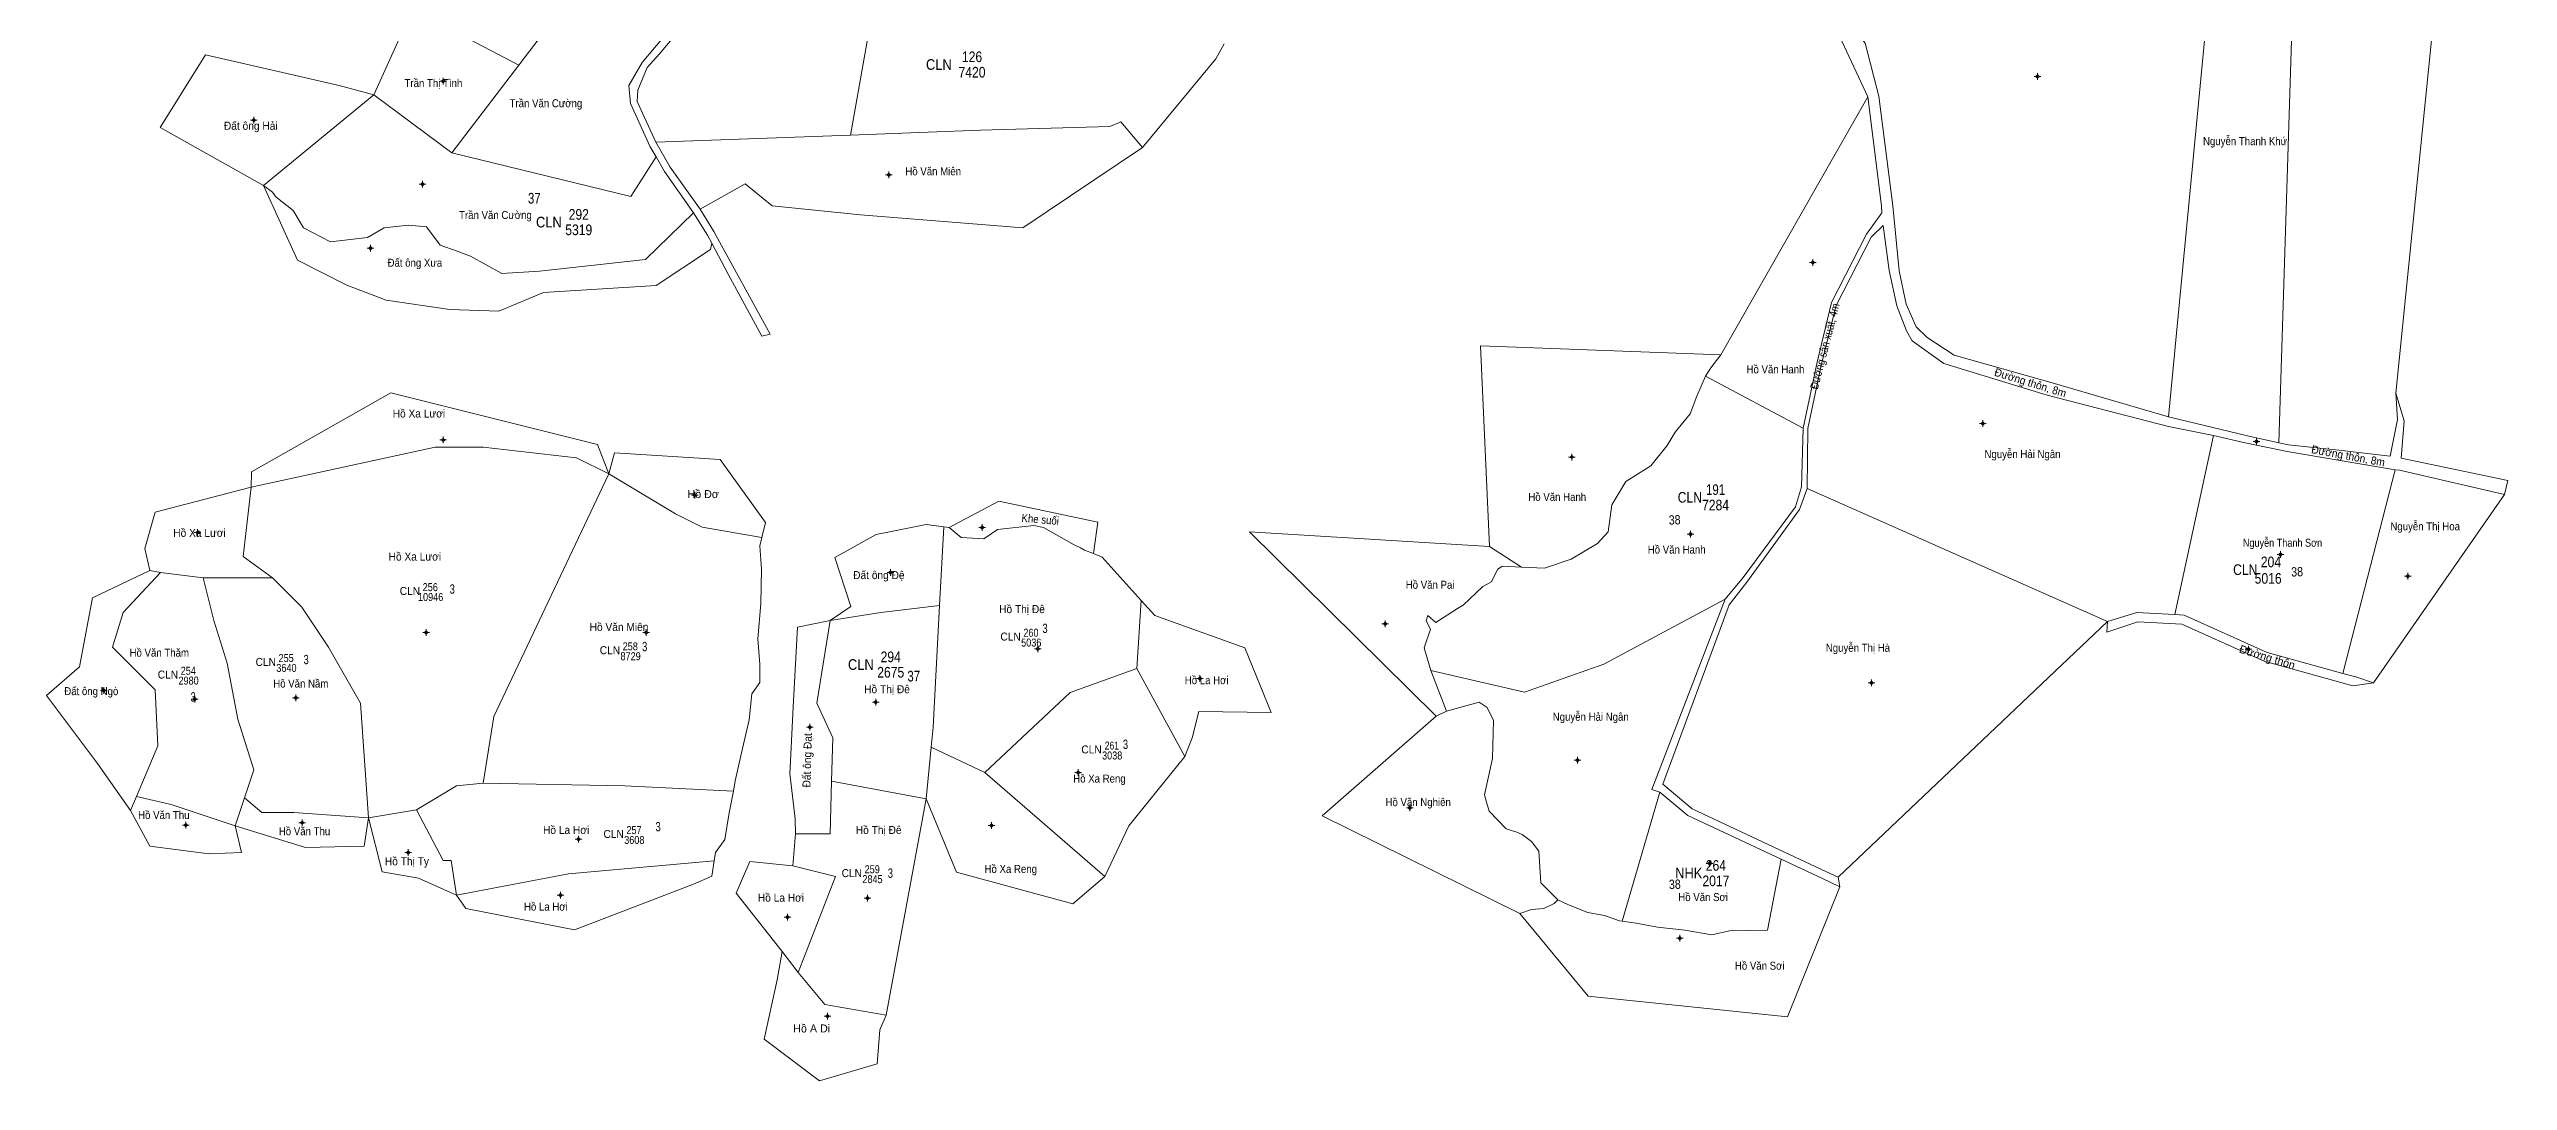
# Model space of a CAD drawing. Header units: metres. Extents: x 534642 to 537446, y 1848225 to 1851202.
# Drawn here: x 535607 to 536529, y 1849933 to 1850320 of the extents above; entities that cross this region are included whole.
import ezdxf
from ezdxf.enums import TextEntityAlignment as Align

# ---------------------------------------------------------------- set-up
doc = ezdxf.new("R2010")
doc.units = ezdxf.units.M
doc.header["$LTSCALE"] = 1.2
doc.layers.add('10', color=7, linetype='Continuous', lineweight=13)
doc.layers.add('11', color=7, linetype='Continuous', lineweight=13)
for name, color, linetype in [('2', 7, 'Continuous'), ('22', 7, 'Continuous'), ('3', 7, 'Continuous'), ('4', 7, 'Continuous'), ('5', 7, 'Continuous'), ('7', 7, 'Continuous'), ('8', 7, 'Continuous')]:
    doc.layers.add(name, color=color, linetype=linetype)

msp = doc.modelspace()

# ---------------------------------------------------------------- hatches: boundary and pattern name
at = {"layer": '11'}
for points in [[(535754.87, 1850308.16, 1), (535754.57, 1850308.16, 1)], [(536352.51, 1850309.95, 1), (536352.21, 1850309.95, 1)], [(535683.87, 1850293.6, 1), (535683.57, 1850293.6, 1)], [(535921.87, 1850273.09, 1), (535921.57, 1850273.09, 1)], [(535747.12, 1850269.58, 1), (535746.82, 1850269.58, 1)], [(535727.57, 1850245.58, 1), (535727.27, 1850245.58, 1)], [(536268.29, 1850240.2, 1), (536267.99, 1850240.2, 1)], [(536332.06, 1850179.9, 1), (536331.76, 1850179.9, 1)], [(535754.88, 1850173.68, 1), (535754.58, 1850173.68, 1)], [(536434.72, 1850173.08, 1), (536434.42, 1850173.08, 1)], [(536177.93, 1850167.3, 1), (536177.63, 1850167.3, 1)], [(535849.24, 1850152.99, 1), (535848.94, 1850152.99, 1)], [(535662.79, 1850138.99, 1), (535662.49, 1850138.99, 1)], [(535956.92, 1850140.88, 1), (535956.62, 1850140.88, 1)], [(536222.52, 1850138.36, 1), (536222.22, 1850138.36, 1)], [(535922.57, 1850123.97, 1), (535922.27, 1850123.97, 1)], [(536443.68, 1850130.77, 1), (536443.38, 1850130.77, 1)], [(536491.35, 1850122.58, 1), (536491.05, 1850122.58, 1)], [(536108.03, 1850104.71, 1), (536107.73, 1850104.71, 1)], [(535748.48, 1850101.49, 1), (535748.18, 1850101.49, 1)], [(535830.89, 1850101.52, 1), (535830.59, 1850101.52, 1)], [(535977.72, 1850095.33, 1), (535977.42, 1850095.33, 1)], [(536431.63, 1850095.26, 1), (536431.33, 1850095.26, 1)], [(535627.59, 1850079.75, 1), (535627.29, 1850079.75, 1)], [(535699.54, 1850076.99, 1), (535699.24, 1850076.99, 1)], [(536038.5, 1850084.24, 1), (536038.2, 1850084.24, 1)], [(536290.35, 1850082.61, 1), (536290.05, 1850082.61, 1)], [(535661.74, 1850076.49, 1), (535661.44, 1850076.49, 1)], [(535916.98, 1850075.4, 1), (535916.68, 1850075.4, 1)], [(535892.34, 1850065.99, 1), (535892.04, 1850065.99, 1)], [(536180.15, 1850053.63, 1), (536179.85, 1850053.63, 1)], [(535992.95, 1850048.99, 1), (535992.65, 1850048.99, 1)], [(536117.23, 1850035.75, 1), (536116.93, 1850035.75, 1)], [(535658.32, 1850029.24, 1), (535658.02, 1850029.24, 1)], [(535701.94, 1850030.2, 1), (535701.64, 1850030.2, 1)], [(535805.56, 1850023.99, 1), (535805.26, 1850023.99, 1)], [(535960.45, 1850029.11, 1), (535960.15, 1850029.11, 1)], [(535741.7, 1850018.99, 1), (535741.4, 1850018.99, 1)], [(536229.65, 1850014.89, 1), (536229.35, 1850014.89, 1)], [(535798.78, 1850002.97, 1), (535798.48, 1850002.97, 1)], [(535883.89, 1849994.8, 1), (535883.59, 1849994.8, 1)], [(535913.88, 1850001.89, 1), (535913.58, 1850001.89, 1)], [(536218.44, 1849986.93, 1), (536218.14, 1849986.93, 1)], [(535898.9, 1849957.66, 1), (535898.6, 1849957.66, 1)]]:
    msp.add_hatch(color=256, dxfattribs=at).paths.add_polyline_path(points)

# ---------------------------------------------------------------- linework, layer by layer
at = {"layer": '10'}
for p, q in [((536442.89, 1850172.62), (536453.14, 1850499.82)), ((535922.69, 1850374.23), (535907.36, 1850288.02)), ((536044.4, 1850316.58), (536016.9, 1850283.39)), ((536047.51, 1850322.2), (536044.4, 1850316.58)), ((535936.54, 1850289.09), (535956.15, 1850289.81)), ((535776.67, 1850236.07), (535764.87, 1850242.63)), ((535790.77, 1850236.94), (535776.67, 1850236.07)), ((535877.23, 1850213.36), (535874.15, 1850212.59)), ((536227.98, 1850197.63), (536224.64, 1850190.12)), ((536227.98, 1850197.63), (536264.54, 1850178.09)), ((536401.53, 1850182.33), (536381.35, 1850188.27)), ((536486.71, 1850191.25), (536489.86, 1850180.85)), ((536418.34, 1850175.37), (536403.85, 1850108.21)), ((536207.4, 1850163.93), (536198.04, 1850158.07)), ((536198.04, 1850158.07), (536192.84, 1850149.43)), ((536378.68, 1850105.67), (536266.11, 1850155.46)), ((535874.18, 1850137.09), (535875.5, 1850142.78)), ((535942.36, 1850141.11), (535940.8, 1850111.64)), ((535944.4, 1850140.92), (535942.36, 1850141.11)), ((536158.97, 1850126.02), (536146.95, 1850133.72)), ((536014.73, 1850087.99), (536016.41, 1850113.49)), ((536021.49, 1850107.84), (536016.41, 1850113.49)), ((536123.88, 1850107.93), (536123.22, 1850105.84)), ((536403.85, 1850108.21), (536407.39, 1850108.02)), ((536124.98, 1850087.21), (536122.42, 1850095.79)), ((536032.73, 1850054.99), (536014.73, 1850087.99)), ((536130.83, 1850072.06), (536124.98, 1850087.21)), ((536126.93, 1850070.15), (536130.83, 1850072.06)), ((535937.66, 1850058.5), (535935.81, 1850039.17)), ((535937.66, 1850058.5), (535957.73, 1850048.99)), ((535637.43, 1850034.71), (535639.73, 1850039.99)), ((535935.81, 1850039.17), (535900.28, 1850045.79)), ((535957.73, 1850048.99), (536002.73, 1850009.99)), ((536210.83, 1850041.67), (536196.66, 1849993.3)), ((535726.73, 1850031.99), (535744.73, 1850034.99)), ((535935.81, 1850039.17), (535920.73, 1849957.99)), ((535885.73, 1850013.99), (535886.73, 1850025.99)), ((535855.35, 1850010.15), (535856.29, 1850015.95)), ((536256.33, 1850016.46), (536251.14, 1849989.91)), ((536176.56, 1849999.38), (536172.62, 1850001.25)), ((536201.96, 1849992.54), (536196.66, 1849993.3)), ((536251.14, 1849989.91), (536237, 1849989.71)), ((535887.73, 1849973.99), (535881.78, 1849981.92))]:
    msp.add_line(p, q, dxfattribs=at)
for points in [[(536432.14, 1850503.13), (536432.12, 1850502.87), (536422.99, 1850407.24), (536401.53, 1850182.33)], [(536453.14, 1850499.82), (536516.4, 1850484.53), (536486.71, 1850191.25)], [(536233.73, 1850205.58), (536288.85, 1850302.31), (536271.31, 1850340.01), (536304.15, 1850362.85), (536259.53, 1850476.44)], [(535687.29, 1850269.15), (535728.74, 1850303.1), (535757.93, 1850281.29), (535783.02, 1850314.21), (535860.06, 1850415.27)], [(535860.06, 1850415.27), (535890.59, 1850390.86), (535856.89, 1850347.82), (535833.92, 1850320.76), (535829.25, 1850315.18), (535824.32, 1850306.62), (535824.89, 1850299.79), (535832.29, 1850283.59), (535834.52, 1850279.8)], [(535922.69, 1850374.23), (535908.45, 1850380.39), (535893.7, 1850388.73), (535858.79, 1850345.91), (535835.74, 1850318.52), (535831.16, 1850313.31), (535827.69, 1850304.79), (535827.43, 1850300.64), (535834.47, 1850285.33)], [(535783.02, 1850314.21), (535743.23, 1850335.04), (535728.74, 1850303.1)], [(536271.31, 1850340.01), (536280.59, 1850331.74), (536287.81, 1850322.46), (536292.91, 1850302.63), (536298.12, 1850261.44), (536300.53, 1850237.15), (536303.18, 1850224.6), (536306.86, 1850216.11), (536311.01, 1850212.08), (536321.12, 1850205.43), (536358.83, 1850194.89), (536381.35, 1850188.27)], [(535728.74, 1850303.1), (535715.65, 1850306.6), (535665.58, 1850318.06), (535648.6, 1850290.89), (535687.29, 1850269.15)], [(536288.85, 1850302.31), (536293.98, 1850261.49), (536294.1, 1850258.8), (536288.31, 1850250.91), (536275.14, 1850225.19)], [(535936.54, 1850289.09), (535907.36, 1850288.02), (535834.47, 1850285.33)], [(536016.9, 1850283.39), (536008.75, 1850292.97), (536004.64, 1850291.23), (535956.15, 1850289.81)], [(535757.93, 1850281.29), (535825, 1850265), (535834.52, 1850279.8)], [(535834.47, 1850285.33), (535839.81, 1850275.95), (535850.98, 1850260.27)], [(535834.52, 1850279.8), (535837.72, 1850274.35), (535848.48, 1850258.87)], [(535850.98, 1850260.27), (535867.88, 1850269.77), (535878.07, 1850261.49), (535911.17, 1850258.1), (535972.06, 1850253.22), (536016.9, 1850283.39)], [(535687.29, 1850269.15), (535690.7, 1850266.54), (535691.98, 1850264.84)], [(535687.29, 1850269.15), (535700.05, 1850241.12), (535718.51, 1850231.78), (535733.36, 1850226.05), (535757.13, 1850222.65), (535775.59, 1850222.02), (535792.35, 1850229.02), (535834.57, 1850231.57), (535854.94, 1850245.16), (535855.37, 1850247.43)], [(535702.32, 1850253.28), (535698.46, 1850259.72), (535691.98, 1850264.84)], [(535726.35, 1850249.54), (535712.47, 1850248.02), (535702.32, 1850253.28)], [(535741.53, 1850254.28), (535732.58, 1850253.26), (535726.35, 1850249.54)], [(535741.53, 1850254.28), (535748.48, 1850253.62), (535753.56, 1850246.73)], [(535848.48, 1850258.87), (535830.57, 1850241.37), (535790.77, 1850236.94)], [(535855.37, 1850247.43), (535853.77, 1850250.46), (535848.48, 1850258.87)], [(535850.98, 1850260.27), (535856.2, 1850251.81), (535877.23, 1850213.36)], [(536418.34, 1850175.37), (536401.54, 1850178.77), (536356.07, 1850190.44), (536317.32, 1850202.33), (536305.45, 1850210.86), (536303.28, 1850214.61), (536299.66, 1850223.98), (536296.81, 1850237.19), (536294.54, 1850254.14), (536290.11, 1850249.67), (536276.97, 1850224.11), (536271.44, 1850202.19), (536266.31, 1850177.98), (536266.11, 1850155.46)], [(535764.87, 1850242.63), (535759.89, 1850244.51), (535753.56, 1850246.73)], [(535855.37, 1850247.43), (535861.47, 1850235.89), (535874.15, 1850212.59)], [(536264.54, 1850178.09), (536269.79, 1850202.89), (536275.14, 1850225.19)], [(536146.95, 1850133.72), (536143.6, 1850208.97), (536233.73, 1850205.58)], [(536233.73, 1850205.58), (536229.91, 1850200.73), (536227.98, 1850197.63)], [(535682.73, 1850155.99), (535682.87, 1850161.74), (535735.1, 1850191.38), (535812.49, 1850171.94), (535816.73, 1850160.99)], [(536216.53, 1850176.6), (536222.15, 1850183.44), (536224.64, 1850190.12)], [(536486.71, 1850191.25), (536487.36, 1850181.39), (536484.59, 1850167.6), (536466.54, 1850169.79)], [(536401.53, 1850182.33), (536431.13, 1850175.25), (536442.89, 1850172.62)], [(536489.86, 1850180.85), (536488.69, 1850166.92), (536528.74, 1850158.5)], [(535816.73, 1850160.99), (535804.73, 1850166.99), (535769.73, 1850170.99), (535751.73, 1850170.99), (535682.73, 1850155.99)], [(536216.53, 1850176.6), (536213.59, 1850171.64), (536207.4, 1850163.93)], [(536264.54, 1850178.09), (536263.99, 1850156.11), (536261.64, 1850148.64), (536242.03, 1850122.17), (536235.36, 1850113.97)], [(536418.34, 1850175.37), (536430.31, 1850172.62), (536445.99, 1850169.31)], [(536442.89, 1850172.62), (536446.52, 1850171.81), (536466.54, 1850169.79)], [(536445.99, 1850169.31), (536486.5, 1850162.53), (536466.93, 1850086.17)], [(535816.73, 1850160.99), (535773.73, 1850069.99), (535769.73, 1850044.99)], [(535816.73, 1850160.99), (535818.87, 1850168.9), (535858.52, 1850166.35), (535875.5, 1850142.78)], [(535874.18, 1850137.09), (535851.73, 1850140.99), (535841.73, 1850145.99), (535816.73, 1850160.99)], [(536486.5, 1850162.53), (536488.12, 1850162.41), (536527.48, 1850153.28)], [(535682.73, 1850155.99), (535646.72, 1850146.66), (535642.81, 1850133.06), (535644.68, 1850124.79)], [(535682.73, 1850155.99), (535679.73, 1850129.99), (535690.73, 1850121.99)], [(535944.4, 1850140.92), (535962.97, 1850150.7), (536000.11, 1850142.89), (535998.47, 1850131.07)], [(536266.11, 1850155.46), (536263.16, 1850147.59), (536243.45, 1850120.39), (536236.87, 1850111.92), (536211.94, 1850044.66)], [(536528.74, 1850158.5), (536527.48, 1850153.28), (536478.37, 1850082.63), (536470.62, 1850081.53)], [(535942.36, 1850141.11), (535935.7, 1850141.96), (535917.04, 1850138.23), (535901.58, 1850129.63), (535907.48, 1850111.29), (535899.73, 1850105.99)], [(535998.47, 1850131.07), (535995.17, 1850132.36), (535993.6, 1850133.21), (535991.28, 1850134.32), (535979.73, 1850140.81), (535976.11, 1850141.67), (535962.47, 1850140.14), (535960.1, 1850138.53), (535957.32, 1850136.68), (535948.9, 1850137.17), (535944.4, 1850140.92)], [(536192.84, 1850149.43), (536191.48, 1850139.19), (536187.49, 1850134.82)], [(535863.49, 1850042.05), (535864.2, 1850045.83), (535866.85, 1850057.98), (535869.46, 1850068.78), (535870.44, 1850078.48), (535873.37, 1850082.8), (535873.34, 1850089.67), (535872.66, 1850099.12), (535873.72, 1850112.35), (535874, 1850125.2), (535873.45, 1850133.94), (535874.18, 1850137.09)], [(536126.93, 1850070.15), (536056.97, 1850139.27), (536146.95, 1850133.72)], [(536167.55, 1850125.64), (536177.63, 1850128.95), (536187.49, 1850134.82)], [(535644.68, 1850124.79), (535623.16, 1850114.48), (535618.38, 1850088.68), (535605.96, 1850077.84), (535625.07, 1850052.36), (535637.43, 1850034.71)], [(535648.73, 1850123.99), (535634.73, 1850108.99), (535630.73, 1850095.99), (535646.73, 1850079.99), (535647.73, 1850058.99), (535639.73, 1850039.99)], [(535690.73, 1850121.99), (535664.73, 1850121.99), (535648.73, 1850123.99), (535644.68, 1850124.79)], [(536016.41, 1850113.49), (536001.77, 1850129.78), (535998.47, 1850131.07)], [(536135.02, 1850110.52), (536137.03, 1850111.7), (536144.49, 1850118.76), (536147.74, 1850120.49), (536150.02, 1850125.1), (536151.71, 1850126.34)], [(536151.71, 1850126.34), (536158.97, 1850126.02), (536167.55, 1850125.64)], [(535664.73, 1850121.99), (535668.73, 1850105.99), (535673.73, 1850089.99), (535677.73, 1850068.99), (535683.73, 1850049.99), (535680.24, 1850039.49)], [(535690.73, 1850121.99), (535701.73, 1850110.99), (535711.73, 1850095.99), (535723.73, 1850074.99), (535726.73, 1850031.99)], [(536124.98, 1850087.21), (536160.13, 1850079.1), (536189.79, 1850089.62), (536235.36, 1850113.97)], [(536235.36, 1850113.97), (536207.86, 1850042.67), (536210.83, 1850041.67)], [(535899.73, 1850105.99), (535887.5, 1850103.48), (535885.91, 1850073.63), (535884.85, 1850053.24), (535884.7, 1850048.69), (535886.61, 1850031.66), (535886.73, 1850025.99)], [(535899.73, 1850105.99), (535894.73, 1850074.99), (535900.73, 1850061.99), (535900.28, 1850045.79)], [(535940.8, 1850111.64), (535918.73, 1850108.99), (535899.73, 1850105.99)], [(535940.8, 1850111.64), (535938.37, 1850065.98), (535937.66, 1850058.5)], [(536032.73, 1850054.99), (536035.44, 1850061.96), (536037.99, 1850071.85), (536065.11, 1850071.53), (536055.22, 1850095.78), (536021.49, 1850107.84)], [(536122.42, 1850095.79), (536124.86, 1850102.7), (536123.22, 1850105.84)], [(536135.02, 1850110.52), (536126.88, 1850105.27), (536123.88, 1850107.93)], [(536378.68, 1850105.67), (536277.71, 1850009.76), (536278.32, 1850006.15)], [(536378.68, 1850105.67), (536378.44, 1850101.69), (536390.06, 1850105.47), (536406.54, 1850104.57)], [(536403.85, 1850108.21), (536389.61, 1850108.99), (536378.68, 1850105.67)], [(536470.62, 1850081.53), (536437.36, 1850090.7), (536406.54, 1850104.57)], [(536478.37, 1850082.63), (536471.72, 1850084.85), (536466.93, 1850086.17), (536438.57, 1850093.99), (536407.39, 1850108.02)], [(536014.73, 1850087.99), (535989.73, 1850078.99), (535957.73, 1850048.99)], [(536158.38, 1849996.17), (536084.24, 1850032.71), (536126.93, 1850070.15)], [(536130.83, 1850072.06), (536143.04, 1850075.33), (536146.06, 1850073.33), (536148.43, 1850068.49), (536148.04, 1850054.21)], [(536002.73, 1850009.99), (536011.73, 1850028.99), (536032.73, 1850054.99)], [(536148.04, 1850054.21), (536145.06, 1850040.63), (536145.81, 1850037.85)], [(535639.73, 1850039.99), (535652.73, 1850036.99), (535676.73, 1850028.99), (535680.24, 1850039.49)], [(535744.73, 1850034.99), (535759.73, 1850043.99), (535769.73, 1850044.99)], [(535769.73, 1850044.99), (535822.73, 1850043.99), (535863.49, 1850042.05)], [(535856.29, 1850015.95), (535856.79, 1850019.02), (535860.3, 1850023.92), (535861.95, 1850033.94), (535863.49, 1850042.05)], [(535886.73, 1850025.99), (535899.73, 1850025.99), (535900.28, 1850045.79)], [(536256.33, 1850016.46), (536221.37, 1850032.9), (536210.83, 1850041.67)], [(536211.94, 1850044.66), (536222.99, 1850035.45), (536257.6, 1850019.18)], [(535637.43, 1850034.71), (535644.66, 1850021.36), (535666.79, 1850018.5), (535679.04, 1850019), (535676.73, 1850028.99)], [(535676.73, 1850028.99), (535703.09, 1850020.91), (535725.06, 1850021.39), (535726.73, 1850031.99)], [(535680.24, 1850039.49), (535686.73, 1850033.99), (535698.73, 1850033.99), (535726.73, 1850031.99)], [(535726.73, 1850031.99), (535731.75, 1850011.83), (535745.45, 1850009.44), (535759.73, 1850002.99)], [(535744.73, 1850034.99), (535754.73, 1850015.99), (535757.73, 1850015.99), (535759.73, 1850002.99)], [(536002.73, 1850009.99), (535990.8, 1849999.73), (535947.1, 1850011.7), (535935.81, 1850039.17)], [(536157.16, 1850026.62), (536153.15, 1850027.88), (536146.84, 1850034.5), (536145.81, 1850037.85)], [(536172.62, 1850001.25), (536166.25, 1850007.66), (536165.44, 1850019.56), (536162.71, 1850023.16), (536159.2, 1850025.8), (536157.16, 1850026.62)], [(535759.73, 1850002.99), (535801.73, 1850010.99), (535856.29, 1850015.95)], [(535885.73, 1850013.99), (535869.66, 1850015.62), (535864.57, 1850003.83), (535881.78, 1849981.92)], [(535887.73, 1849973.99), (535901.73, 1850009.99), (535885.73, 1850013.99)], [(536278.32, 1850006.15), (536271.83, 1850009.22), (536256.33, 1850016.46)], [(536277.71, 1850009.76), (536273.11, 1850011.94), (536257.6, 1850019.18)], [(535759.73, 1850002.99), (535763.13, 1849997.96), (535803.89, 1849989.99), (535848.48, 1850007.2), (535855.35, 1850010.15)], [(536278.32, 1850006.15), (536258.7, 1849957.4), (536183.91, 1849965.21), (536158.38, 1849996.17)], [(536172.62, 1850001.25), (536171.23, 1849999.89), (536167.33, 1849997.96), (536162.66, 1849997.61), (536158.38, 1849996.17)], [(536176.56, 1849999.38), (536183.86, 1849996.54), (536190.13, 1849995.42)], [(536196.66, 1849993.3), (536195.71, 1849993.44), (536190.13, 1849995.42)], [(536201.96, 1849992.54), (536209.9, 1849991.04), (536220.16, 1849989.89)], [(536237, 1849989.71), (536230.35, 1849988.12), (536220.16, 1849989.89)], [(535881.78, 1849981.92), (535879.85, 1849971.32), (535875.08, 1849949.02), (535895.78, 1849933.41), (535917.44, 1849939.78), (535918.39, 1849952.53), (535920.73, 1849957.99)], [(535920.73, 1849957.99), (535897.73, 1849961.99), (535887.73, 1849973.99)]]:
    msp.add_lwpolyline(points, dxfattribs=at)
at = {"layer": '11'}
for p, q in [((535754.1, 1850308.16), (535753.47, 1850308.16)), ((535754.72, 1850309.41), (535754.72, 1850308.78)), ((535754.72, 1850307.54), (535754.72, 1850306.91)), ((535755.97, 1850308.16), (535755.34, 1850308.16)), ((536351.74, 1850309.95), (536351.11, 1850309.95)), ((536352.36, 1850311.2), (536352.36, 1850310.58)), ((536352.36, 1850309.32), (536352.36, 1850308.7)), ((536353.61, 1850309.95), (536352.98, 1850309.95)), ((535683.1, 1850293.6), (535682.47, 1850293.6)), ((535683.72, 1850294.85), (535683.72, 1850294.22)), ((535683.72, 1850292.98), (535683.72, 1850292.35)), ((535684.97, 1850293.6), (535684.34, 1850293.6)), ((535746.97, 1850270.83), (535746.97, 1850270.2)), ((535921.1, 1850273.09), (535920.47, 1850273.09)), ((535921.72, 1850274.34), (535921.72, 1850273.72)), ((535921.72, 1850272.46), (535921.72, 1850271.84)), ((535922.97, 1850273.09), (535922.34, 1850273.09)), ((535746.34, 1850269.58), (535745.72, 1850269.58)), ((535746.97, 1850268.96), (535746.97, 1850268.33)), ((535748.22, 1850269.58), (535747.6, 1850269.58)), ((535726.8, 1850245.58), (535726.17, 1850245.58)), ((535727.42, 1850246.83), (535727.42, 1850246.2)), ((535727.42, 1850244.96), (535727.42, 1850244.33)), ((535728.67, 1850245.58), (535728.05, 1850245.58)), ((536267.52, 1850240.2), (536266.89, 1850240.2)), ((536268.14, 1850241.45), (536268.14, 1850240.82)), ((536268.14, 1850239.58), (536268.14, 1850238.95)), ((536269.39, 1850240.2), (536268.76, 1850240.2)), ((536331.28, 1850179.9), (536330.66, 1850179.9)), ((536331.91, 1850181.15), (536331.91, 1850180.52)), ((536331.91, 1850179.28), (536331.91, 1850178.65)), ((536333.16, 1850179.9), (536332.54, 1850179.9)), ((535754.1, 1850173.68), (535753.48, 1850173.68)), ((535754.73, 1850174.93), (535754.73, 1850174.3)), ((535754.73, 1850173.06), (535754.73, 1850172.43)), ((535755.98, 1850173.68), (535755.36, 1850173.68)), ((536433.94, 1850173.08), (536433.32, 1850173.08)), ((536434.57, 1850174.33), (536434.57, 1850173.7)), ((536434.57, 1850172.46), (536434.57, 1850171.83)), ((536435.82, 1850173.08), (536435.19, 1850173.08)), ((536177.16, 1850167.3), (536176.53, 1850167.3)), ((536177.78, 1850168.55), (536177.78, 1850167.92)), ((536177.78, 1850166.68), (536177.78, 1850166.05)), ((536179.03, 1850167.3), (536178.4, 1850167.3)), ((535848.46, 1850152.99), (535847.84, 1850152.99)), ((535849.09, 1850154.24), (535849.09, 1850153.62)), ((535849.09, 1850152.36), (535849.09, 1850151.74)), ((535850.34, 1850152.99), (535849.72, 1850152.99)), ((535956.77, 1850142.13), (535956.77, 1850141.5)), ((535662.02, 1850138.99), (535661.39, 1850138.99)), ((535662.64, 1850140.24), (535662.64, 1850139.62)), ((535662.64, 1850138.36), (535662.64, 1850137.74)), ((535663.89, 1850138.99), (535663.26, 1850138.99)), ((535956.14, 1850140.88), (535955.52, 1850140.88)), ((535956.77, 1850140.26), (535956.77, 1850139.63)), ((535958.02, 1850140.88), (535957.4, 1850140.88)), ((536221.74, 1850138.36), (536221.12, 1850138.36)), ((536222.37, 1850139.61), (536222.37, 1850138.98)), ((536222.37, 1850137.74), (536222.37, 1850137.11)), ((536223.62, 1850138.36), (536223, 1850138.36)), ((535921.8, 1850123.97), (535921.17, 1850123.97)), ((535922.42, 1850125.22), (535922.42, 1850124.6)), ((535922.42, 1850123.34), (535922.42, 1850122.72)), ((535923.67, 1850123.97), (535923.05, 1850123.97)), ((536442.9, 1850130.77), (536442.28, 1850130.77)), ((536443.53, 1850132.02), (536443.53, 1850131.4)), ((536443.53, 1850130.14), (536443.53, 1850129.52)), ((536444.78, 1850130.77), (536444.16, 1850130.77)), ((536491.2, 1850123.83), (536491.2, 1850123.2)), ((536490.57, 1850122.58), (536489.95, 1850122.58)), ((536491.2, 1850121.96), (536491.2, 1850121.33)), ((536492.45, 1850122.58), (536491.82, 1850122.58)), ((536107.26, 1850104.71), (536106.63, 1850104.71)), ((536107.88, 1850105.96), (536107.88, 1850105.34)), ((536109.13, 1850104.71), (536108.5, 1850104.71)), ((535747.7, 1850101.49), (535747.08, 1850101.49)), ((535748.33, 1850102.74), (535748.33, 1850102.12)), ((535748.33, 1850100.86), (535748.33, 1850100.24)), ((535749.58, 1850101.49), (535748.95, 1850101.49)), ((535830.12, 1850101.52), (535829.49, 1850101.52)), ((535830.74, 1850102.77), (535830.74, 1850102.14)), ((535830.74, 1850100.9), (535830.74, 1850100.27)), ((535831.99, 1850101.52), (535831.36, 1850101.52)), ((535976.94, 1850095.33), (535976.32, 1850095.33)), ((535977.57, 1850096.58), (535977.57, 1850095.96)), ((535978.82, 1850095.33), (535978.19, 1850095.33)), ((536107.88, 1850104.08), (536107.88, 1850103.46)), ((536430.86, 1850095.26), (536430.23, 1850095.26)), ((536431.48, 1850096.51), (536431.48, 1850095.88)), ((536432.73, 1850095.26), (536432.1, 1850095.26)), ((535977.57, 1850094.7), (535977.57, 1850094.08)), ((536431.48, 1850094.64), (536431.48, 1850094.01)), ((535626.81, 1850079.75), (535626.19, 1850079.75)), ((535627.44, 1850081), (535627.44, 1850080.38)), ((535627.44, 1850079.12), (535627.44, 1850078.5)), ((535628.69, 1850079.75), (535628.06, 1850079.75)), ((535661.59, 1850077.74), (535661.59, 1850077.12)), ((535698.76, 1850076.99), (535698.14, 1850076.99)), ((535699.39, 1850078.24), (535699.39, 1850077.62)), ((535700.64, 1850076.99), (535700.02, 1850076.99)), ((536037.72, 1850084.24), (536037.1, 1850084.24)), ((536038.35, 1850085.49), (536038.35, 1850084.86)), ((536038.35, 1850083.62), (536038.35, 1850082.99)), ((536039.6, 1850084.24), (536038.98, 1850084.24)), ((536289.57, 1850082.61), (536288.95, 1850082.61)), ((536290.2, 1850083.86), (536290.2, 1850083.24)), ((536290.2, 1850081.98), (536290.2, 1850081.36)), ((536291.45, 1850082.61), (536290.82, 1850082.61)), ((535660.96, 1850076.49), (535660.34, 1850076.49)), ((535661.59, 1850075.86), (535661.59, 1850075.24)), ((535662.84, 1850076.49), (535662.22, 1850076.49)), ((535699.39, 1850076.36), (535699.39, 1850075.74)), ((535916.2, 1850075.4), (535915.58, 1850075.4)), ((535916.83, 1850076.65), (535916.83, 1850076.02)), ((535916.83, 1850074.78), (535916.83, 1850074.15)), ((535918.08, 1850075.4), (535917.45, 1850075.4)), ((535891.56, 1850065.99), (535890.94, 1850065.99)), ((535892.19, 1850067.24), (535892.19, 1850066.62)), ((535892.19, 1850065.36), (535892.19, 1850064.74)), ((535893.44, 1850065.99), (535892.81, 1850065.99)), ((535992.8, 1850050.24), (535992.8, 1850049.62)), ((536179.38, 1850053.63), (536178.75, 1850053.63)), ((536180, 1850054.88), (536180, 1850054.26)), ((536180, 1850053), (536180, 1850052.38)), ((536181.25, 1850053.63), (536180.62, 1850053.63)), ((535992.18, 1850048.99), (535991.55, 1850048.99)), ((535992.8, 1850048.36), (535992.8, 1850047.74)), ((535994.05, 1850048.99), (535993.43, 1850048.99)), ((535701.79, 1850031.45), (535701.79, 1850030.82)), ((536116.45, 1850035.75), (536115.83, 1850035.75)), ((536117.08, 1850037), (536117.08, 1850036.38)), ((536117.08, 1850035.12), (536117.08, 1850034.5)), ((536118.33, 1850035.75), (536117.7, 1850035.75)), ((535657.55, 1850029.24), (535656.92, 1850029.24)), ((535658.17, 1850030.49), (535658.17, 1850029.86)), ((535658.17, 1850028.62), (535658.17, 1850027.99)), ((535659.42, 1850029.24), (535658.8, 1850029.24)), ((535701.16, 1850030.2), (535700.54, 1850030.2)), ((535701.79, 1850029.58), (535701.79, 1850028.95)), ((535703.04, 1850030.2), (535702.42, 1850030.2)), ((535804.78, 1850023.99), (535804.16, 1850023.99)), ((535805.41, 1850025.24), (535805.41, 1850024.62)), ((535805.41, 1850023.36), (535805.41, 1850022.74)), ((535806.66, 1850023.99), (535806.04, 1850023.99)), ((535959.68, 1850029.11), (535959.05, 1850029.11)), ((535960.3, 1850030.36), (535960.3, 1850029.74)), ((535960.3, 1850028.48), (535960.3, 1850027.86)), ((535961.55, 1850029.11), (535960.93, 1850029.11)), ((535740.93, 1850018.99), (535740.3, 1850018.99)), ((535741.55, 1850020.24), (535741.55, 1850019.62)), ((535741.55, 1850018.36), (535741.55, 1850017.74)), ((535742.8, 1850018.99), (535742.18, 1850018.99)), ((536228.88, 1850014.89), (536228.25, 1850014.89)), ((536229.5, 1850016.14), (536229.5, 1850015.52)), ((536229.5, 1850014.26), (536229.5, 1850013.64)), ((536230.75, 1850014.89), (536230.12, 1850014.89)), ((535798.63, 1850004.22), (535798.63, 1850003.6)), ((535913.73, 1850003.14), (535913.73, 1850002.52)), ((535798, 1850002.97), (535797.38, 1850002.97)), ((535798.63, 1850002.34), (535798.63, 1850001.72)), ((535799.88, 1850002.97), (535799.26, 1850002.97)), ((535883.12, 1849994.8), (535882.49, 1849994.8)), ((535883.74, 1849996.05), (535883.74, 1849995.42)), ((535883.74, 1849994.18), (535883.74, 1849993.55)), ((535884.99, 1849994.8), (535884.36, 1849994.8)), ((535913.1, 1850001.89), (535912.48, 1850001.89)), ((535913.73, 1850001.26), (535913.73, 1850000.64)), ((535914.98, 1850001.89), (535914.36, 1850001.89)), ((536217.66, 1849986.93), (536217.04, 1849986.93)), ((536218.29, 1849988.18), (536218.29, 1849987.56)), ((536218.29, 1849986.3), (536218.29, 1849985.68)), ((536219.54, 1849986.93), (536218.92, 1849986.93)), ((535898.12, 1849957.66), (535897.5, 1849957.66)), ((535898.75, 1849958.91), (535898.75, 1849958.28)), ((535898.75, 1849957.04), (535898.75, 1849956.41)), ((535900, 1849957.66), (535899.38, 1849957.66))]:
    msp.add_line(p, q, dxfattribs=at)
for points in [[(535754.72, 1850308.78), (535754.1, 1850308.16), (535754.72, 1850307.54), (535755.34, 1850308.16)], [(536352.36, 1850310.58), (536351.74, 1850309.95), (536352.36, 1850309.32), (536352.98, 1850309.95)], [(535683.72, 1850294.22), (535683.1, 1850293.6), (535683.72, 1850292.98), (535684.34, 1850293.6)], [(535921.72, 1850273.72), (535921.1, 1850273.09), (535921.72, 1850272.46), (535922.34, 1850273.09)], [(535746.97, 1850270.2), (535746.34, 1850269.58), (535746.97, 1850268.96), (535747.6, 1850269.58)], [(535727.42, 1850246.2), (535726.8, 1850245.58), (535727.42, 1850244.96), (535728.05, 1850245.58)], [(536268.14, 1850240.82), (536267.52, 1850240.2), (536268.14, 1850239.58), (536268.76, 1850240.2)], [(536331.91, 1850180.52), (536331.28, 1850179.9), (536331.91, 1850179.28), (536332.54, 1850179.9)], [(535754.73, 1850174.3), (535754.1, 1850173.68), (535754.73, 1850173.06), (535755.36, 1850173.68)], [(536434.57, 1850173.7), (536433.94, 1850173.08), (536434.57, 1850172.46), (536435.19, 1850173.08)], [(536177.78, 1850167.92), (536177.16, 1850167.3), (536177.78, 1850166.68), (536178.4, 1850167.3)], [(535849.09, 1850153.62), (535848.46, 1850152.99), (535849.09, 1850152.36), (535849.72, 1850152.99)], [(535956.77, 1850141.5), (535956.14, 1850140.88), (535956.77, 1850140.26), (535957.4, 1850140.88)], [(535662.64, 1850139.62), (535662.02, 1850138.99), (535662.64, 1850138.36), (535663.26, 1850138.99)], [(536222.37, 1850138.98), (536221.74, 1850138.36), (536222.37, 1850137.74), (536223, 1850138.36)], [(535922.42, 1850124.6), (535921.8, 1850123.97), (535922.42, 1850123.34), (535923.05, 1850123.97)], [(536443.53, 1850131.4), (536442.9, 1850130.77), (536443.53, 1850130.14), (536444.16, 1850130.77)], [(536491.2, 1850123.2), (536490.57, 1850122.58), (536491.2, 1850121.96), (536491.82, 1850122.58)], [(536107.88, 1850105.34), (536107.26, 1850104.71), (536107.88, 1850104.08), (536108.5, 1850104.71)], [(535748.33, 1850102.12), (535747.7, 1850101.49), (535748.33, 1850100.86), (535748.95, 1850101.49)], [(535830.74, 1850102.14), (535830.12, 1850101.52), (535830.74, 1850100.9), (535831.36, 1850101.52)], [(535977.57, 1850095.96), (535976.94, 1850095.33), (535977.57, 1850094.7), (535978.19, 1850095.33)], [(536431.48, 1850095.88), (536430.86, 1850095.26), (536431.48, 1850094.64), (536432.1, 1850095.26)], [(535627.44, 1850080.38), (535626.81, 1850079.75), (535627.44, 1850079.12), (535628.06, 1850079.75)], [(535661.59, 1850077.12), (535660.96, 1850076.49), (535661.59, 1850075.86), (535662.22, 1850076.49)], [(535699.39, 1850077.62), (535698.76, 1850076.99), (535699.39, 1850076.36), (535700.02, 1850076.99)], [(536038.35, 1850084.86), (536037.72, 1850084.24), (536038.35, 1850083.62), (536038.98, 1850084.24)], [(536290.2, 1850083.24), (536289.57, 1850082.61), (536290.2, 1850081.98), (536290.82, 1850082.61)], [(535916.83, 1850076.02), (535916.2, 1850075.4), (535916.83, 1850074.78), (535917.45, 1850075.4)], [(535892.19, 1850066.62), (535891.56, 1850065.99), (535892.19, 1850065.36), (535892.81, 1850065.99)], [(535992.8, 1850049.62), (535992.18, 1850048.99), (535992.8, 1850048.36), (535993.43, 1850048.99)], [(536180, 1850054.26), (536179.38, 1850053.63), (536180, 1850053), (536180.62, 1850053.63)], [(535701.79, 1850030.82), (535701.16, 1850030.2), (535701.79, 1850029.58), (535702.42, 1850030.2)], [(536117.08, 1850036.38), (536116.45, 1850035.75), (536117.08, 1850035.12), (536117.7, 1850035.75)], [(535658.17, 1850029.86), (535657.55, 1850029.24), (535658.17, 1850028.62), (535658.8, 1850029.24)], [(535805.41, 1850024.62), (535804.78, 1850023.99), (535805.41, 1850023.36), (535806.04, 1850023.99)], [(535960.3, 1850029.74), (535959.68, 1850029.11), (535960.3, 1850028.48), (535960.93, 1850029.11)], [(535741.55, 1850019.62), (535740.93, 1850018.99), (535741.55, 1850018.36), (535742.18, 1850018.99)], [(536229.5, 1850015.52), (536228.88, 1850014.89), (536229.5, 1850014.26), (536230.12, 1850014.89)], [(535798.63, 1850003.6), (535798, 1850002.97), (535798.63, 1850002.34), (535799.26, 1850002.97)], [(535883.74, 1849995.42), (535883.12, 1849994.8), (535883.74, 1849994.18), (535884.36, 1849994.8)], [(535913.73, 1850002.52), (535913.1, 1850001.89), (535913.73, 1850001.26), (535914.36, 1850001.89)], [(536218.29, 1849987.56), (536217.66, 1849986.93), (536218.29, 1849986.3), (536218.92, 1849986.93)], [(535898.75, 1849958.28), (535898.12, 1849957.66), (535898.75, 1849957.04), (535899.38, 1849957.66)]]:
    msp.add_lwpolyline(points, close=True, dxfattribs=at)
for centre in [(535754.72, 1850308.16), (536352.36, 1850309.95), (535683.72, 1850293.6), (535921.72, 1850273.09), (535746.97, 1850269.58), (535727.42, 1850245.58), (536268.14, 1850240.2), (536331.91, 1850179.9), (535754.73, 1850173.68), (536434.57, 1850173.08), (536177.78, 1850167.3), (535849.09, 1850152.99), (535662.64, 1850138.99), (535956.77, 1850140.88), (536222.37, 1850138.36), (535922.42, 1850123.97), (536443.53, 1850130.77), (536491.2, 1850122.58), (536107.88, 1850104.71), (535748.33, 1850101.49), (535830.74, 1850101.52), (535977.57, 1850095.33), (536431.48, 1850095.26), (535627.44, 1850079.75), (535699.39, 1850076.99), (536038.35, 1850084.24), (536290.2, 1850082.61), (535661.59, 1850076.49), (535916.83, 1850075.4), (535892.19, 1850065.99), (536180, 1850053.63), (535992.8, 1850048.99), (536117.08, 1850035.75), (535658.17, 1850029.24), (535701.79, 1850030.2), (535805.41, 1850023.99), (535960.3, 1850029.11), (535741.55, 1850018.99), (536229.5, 1850014.89), (535798.63, 1850002.97), (535883.74, 1849994.8), (535913.73, 1850001.89), (536218.29, 1849986.93), (535898.75, 1849957.66)]:
    msp.add_circle(centre, 0.15, dxfattribs=at)

# ---------------------------------------------------------------- texts
at = {"layer": '2'}
for s, width, p in [('Trần Thị Tình', 0.9, (535751.03, 1850306)), ('Trần Văn Cường', 0.9, (535793.21, 1850298.44)), ('Đất ông Hải', 0.95, (535682.555, 1850289.99)), ('Nguyễn Thanh Khứ', 0.9, (536430.22, 1850284.22)), ('Hồ Văn Miên ', 0.9, (535938.9, 1850272.93)), ('Trần Văn Cường', 0.9, (535774.28, 1850256.54)), ('Đất ông Xưa', 0.9, (535744.065, 1850238.65)), ('Hồ Văn Hanh', 0.9, (536254.17, 1850198.69)), ('Hồ Xa Lươi', 0.95, (535745.59, 1850182.11)), ('Nguyễn Hải Ngân', 0.9, (536346.79, 1850166.89)), ('Hồ Văn Hanh', 0.9, (536172.36, 1850150.83)), ('Nguyễn Thị Hoa', 0.9, (536497.755, 1850139.81)), ('Hồ Xa Lươi', 0.95, (535663.33, 1850137.36)), ('Hồ Văn Hanh', 0.9, (536217.14, 1850131.1)), ('Nguyễn Thanh Sơn', 0.85, (536444.265, 1850133.65)), ('Hồ Xa Lươi', 0.95, (535744.07, 1850128.47)), ('Đất ông Đệ', 0.95, (535918.03, 1850121.52)), ('Hồ Văn Pai', 0.9, (536124.69, 1850117.9)), ('Hồ Văn Miên', 0.95, (535820.62, 1850102.07)), ('Hồ Thị Đê', 0.95, (535971.695, 1850108.77)), ('Hồ Văn Thăm', 0.9, (535648.255, 1850092.44)), ('Nguyễn Thị Hà', 0.9, (536285.09, 1850094.28)), ('Đất ông Ngò', 0.9, (535622.765, 1850078.01)), ('Hồ Văn Nầm', 0.9, (535701.305, 1850080.87)), ('Hồ Thị Đê', 0.95, (535921.095, 1850078.73)), ('Hồ La Hơi ', 0.9, (536041.435, 1850082.13)), ('Nguyễn Hải Ngân', 0.9, (536184.91, 1850068.4)), ('Hồ Xa Reng', 0.9, (536000.725, 1850045.24)), ('Hồ Văn Thu', 0.9, (535649.95, 1850031.58)), ('Hồ Văn Nghiên', 0.9, (536120.22, 1850036.4)), ('Hồ Văn Thu', 0.9, (535702.7, 1850025.5)), ('Hồ La Hơi', 0.95, (535800.785, 1850025.96)), ('Hồ Thị Đê', 0.95, (535917.965, 1850025.96)), ('Hồ Thị Ty', 0.95, (535741.095, 1850014.23)), ('Hồ Xa Reng ', 0.9, (535967.985, 1850011.35)), ('Hồ La Hơi', 0.95, (535881.325, 1850000.58)), ('Hồ Văn Sơi', 0.9, (536227.06, 1850000.8)), ('Hồ La Hơi ', 0.9, (535793.695, 1849997.22)), ('Hồ Văn Sơi', 0.9, (536248.27, 1849975.08))]:
    msp.add_text(s, height=3, dxfattribs=dict(at, width=width)).set_placement(p, align=Align.CENTER)
for s, p in [('Hồ Đơ', (535852.165, 1850151.9)), ('Hồ A Di', (535892.845, 1849951.54))]:
    msp.add_text(s, height=3, dxfattribs=at).set_placement(p, align=Align.CENTER)
at = {"layer": '2', "width": 0.95}
msp.add_text('Đất ông Đạt', height=3, rotation=88.409, dxfattribs=at).set_placement((535892.638, 1850053.538), align=Align.CENTER)
at = {"layer": '22', "width": 0.9}
msp.add_text('Khe suối', height=3, rotation=355.236, dxfattribs=at).set_placement((535978.42, 1850142.41), align=Align.CENTER)
at = {"layer": '3'}
for s, width, p in [('CLN ', 0.9, (535946.67, 1850312.46)), ('CLN ', 0.9, (535800.46, 1850253.37)), ('CLN', 0.85, (536226.62, 1850150.18)), ('CLN', 0.85, (536434.85, 1850123.07)), ('CLN ', 0.9, (535917.42, 1850087.49)), ('NHK', 0.9, (536226.75, 1850009.28))]:
    msp.add_text(s, height=4, dxfattribs=dict(at, width=width)).set_placement(p, align=Align.RIGHT)
at = {"layer": '3', "width": 0.95}
for p in [(535742.22, 1850115.57), (535817.2, 1850093.37), (535967.41, 1850098.48), (535651.49, 1850084.23), (535688.18, 1850088.98), (535997.75, 1850056.16), (535818.59, 1850024.48), (535907.89, 1850009.79)]:
    msp.add_text('CLN', height=3, dxfattribs=at).set_placement(p, align=Align.CENTER)
at = {"layer": '4'}
for s, height, width, p in [('126', 4, 0.85, (535952.955, 1850315.35)), ('292', 4, 0.85, (535805.525, 1850256.26)), ('191', 4, 0.8, (536231.71, 1850153.07)), ('204', 4, 0.85, (536439.935, 1850125.96)), ('256', 3, 0.85, (535749.85, 1850117.01)), ('258', 3, 0.85, (535824.825, 1850094.81)), ('260', 3, 0.85, (535975.04, 1850099.92)), ('254', 3, 0.85, (535659.12, 1850085.67)), ('255', 3, 0.85, (535695.81, 1850090.42)), ('294', 4, 0.85, (535922.475, 1850090.38)), ('261', 3, 0.8, (536005.38, 1850057.6)), ('257', 3, 0.85, (535826.215, 1850025.92)), ('259', 3, 0.85, (535915.525, 1850011.23)), ('264', 4, 0.85, (536231.835, 1850012.17))]:
    msp.add_text(s, height=height, dxfattribs=dict(at, width=width)).set_placement(p, align=Align.CENTER)
at = {"layer": '5', "width": 0.85}
for s, height, p in [('7420', 4, (535952.95, 1850309.57)), ('5319', 4, (535805.515, 1850250.48)), ('7284', 4, (536231.705, 1850147.29)), ('5016', 4, (536438.88, 1850119.79)), ('10946', 3, (535749.975, 1850113.31)), ('5036', 3, (535975.165, 1850096.22)), ('3640', 3, (535695.925, 1850086.72)), ('8729', 3, (535824.95, 1850091.11)), ('2675', 4, (535922.47, 1850084.6)), ('2980', 3, (535659.235, 1850081.97)), ('3038', 3, (536005.5, 1850053.9)), ('3608', 3, (535826.34, 1850022.22)), ('2845', 3, (535915.635, 1850007.53)), ('2017', 4, (536231.84, 1850006.39))]:
    msp.add_text(s, height=height, dxfattribs=at).set_placement(p, align=Align.CENTER)
at = {"layer": '7'}
for s, height, width, p in [('37', 4, 0.8, (535788.85, 1850262.32)), ('3', 3.5, 0.75, (535758.085, 1850116.04)), ('3', 3.5, 0.75, (535980.325, 1850101.31)), ('3', 3.5, 0.75, (535830.245, 1850094.49)), ('3', 3.5, 0.75, (535703.325, 1850089.62)), ('37', 4, 0.8, (535931.1, 1850083.14)), ('3', 3.5, 0.75, (535660.955, 1850075.61)), ('3', 3.5, 0.75, (536010.485, 1850057.84)), ('3', 3.5, 0.75, (535835.275, 1850026.95)), ('3', 3.5, 0.75, (535922.335, 1850009.53))]:
    msp.add_text(s, height=height, dxfattribs=dict(at, width=width)).set_placement(p, align=Align.CENTER)
at = {"layer": '7', "width": 0.85}
for p in [(536216.434, 1850141.998), (536449.794, 1850122.528), (536216.504, 1850005.348)]:
    msp.add_text('38', height=3.5, rotation=2, dxfattribs=at).set_placement(p, align=Align.CENTER)
at = {"layer": '8'}
for s, rotation, width, p in [('Đường sản xuất, 4m', 75.569, 0.9, (536274.14, 1850208.471)), ('Đường thôn, 8m', 342.895, 0.95, (536349.324, 1850193.726)), ('Đường thôn, 8m', 349.566, 0.95, (536468.618, 1850166.266))]:
    msp.add_text(s, height=3, rotation=rotation, dxfattribs=dict(at, width=width)).set_placement(p, align=Align.CENTER)
msp.add_text('Đường thôn', height=3, rotation=342.895, dxfattribs=at).set_placement((536438.114, 1850090.855), align=Align.CENTER)

doc.saveas('drawing.dxf')
